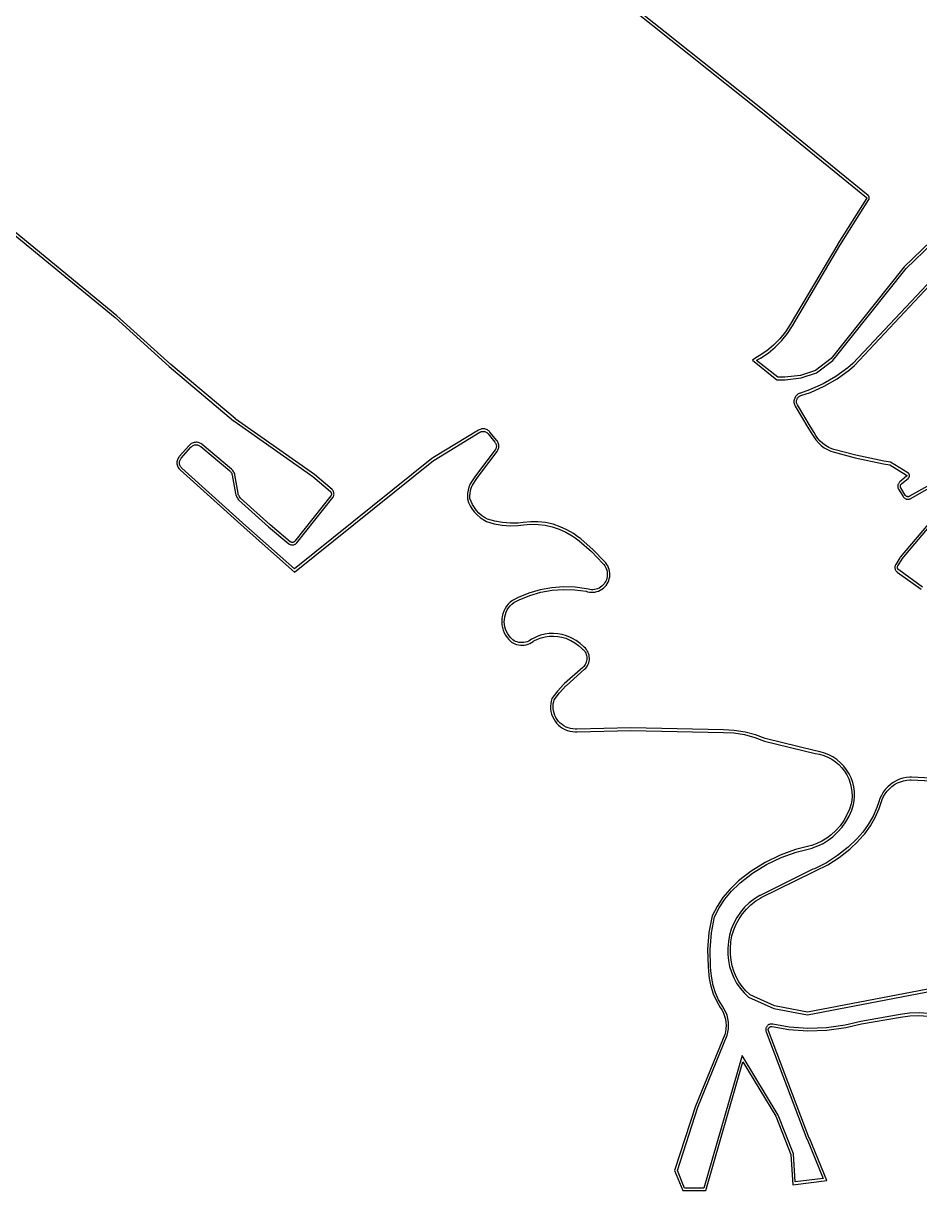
# Model space of a CAD drawing. Header units: millimetres. Extents: x 676447 to 689606, y 7455628 to 7463967.
# Drawn here: x 681540.6 to 681822.1, y 7462990.5 to 7463356.9 of the extents above; entities that cross this region are included whole.
import ezdxf

# ---------------------------------------------------------------- set-up
doc = ezdxf.new("R2010")
doc.units = ezdxf.units.MM
doc.header["$LTSCALE"] = 0.1
doc.header["$MEASUREMENT"] = 0
doc.layers.add('MUB_MEIOFIO', color=7, linetype='Continuous')
doc.layers.add('MUB_QUADRAS', color=7, linetype='Continuous')

msp = doc.modelspace()

# ---------------------------------------------------------------- linework, layer by layer
at = {"layer": 'MUB_MEIOFIO', "color": 244, "linetype": 'Continuous'}
for points in [[(681726.46, 7463365.75), (681772.79, 7463328.83), (681805.37, 7463302.3), (681805.4, 7463302.27), (681805.42, 7463302.26), (681805.44, 7463302.23), (681805.45, 7463302.21), (681805.45, 7463302.2), (681805.46, 7463302.18), (681805.46, 7463302.14), (681805.46, 7463302.12), (681805.46, 7463302.08), (681805.46, 7463302.08), (681805.44, 7463302.05), (681805.41, 7463301.99), (681796.44, 7463287.69), (681796.41, 7463287.66), (681781.46, 7463262.44), (681779.94, 7463260.06), (681778.18, 7463257.87), (681776.22, 7463255.87), (681774.06, 7463254.1), (681771.7, 7463252.55), (681770.64, 7463251.95), (681769.56, 7463251.16), (681777.24, 7463245.02), (681779.81, 7463245.02), (681784.9, 7463245.66), (681789.74, 7463247.27), (681794.88, 7463251.13), (681817.82, 7463279.96), (681826.09, 7463287.93)], [(681824.9, 7463046.13), (681821.9, 7463046.33), (681818.9, 7463046.22), (681815.95, 7463045.8), (681803.62, 7463043.68), (681798.72, 7463042.5), (681792.88, 7463041.67), (681786.98, 7463041.46), (681781.1, 7463041.87), (681775.98, 7463042.79), (681775.94, 7463042.81), (681775.65, 7463042.84), (681775.47, 7463042.84), (681775.28, 7463042.82), (681775.11, 7463042.79), (681774.9, 7463042.73), (681774.73, 7463042.64), (681774.57, 7463042.55), (681774.43, 7463042.44), (681774.28, 7463042.32), (681774.16, 7463042.17), (681774.05, 7463042.03), (681773.96, 7463041.87), (681773.87, 7463041.7), (681773.81, 7463041.49), (681773.78, 7463041.32), (681773.76, 7463041.14), (681773.76, 7463040.95), (681773.78, 7463040.78), (681773.81, 7463040.59), (681773.86, 7463040.42), (681786.71, 7463006.71), (681786.72, 7463006.68), (681791.79, 7462994.36), (681782.97, 7462993.26), (681782.45, 7463002.06), (681777.68, 7463014.24), (681766.34, 7463032.99), (681754.31, 7462991.34), (681748.29, 7462991.34), (681746, 7462996.88), (681752.46, 7463016.79), (681761.62, 7463039.29), (681761.87, 7463040.25), (681762.05, 7463041.32), (681762.1, 7463042.39), (681762.05, 7463043.47), (681761.87, 7463044.54), (681761.59, 7463045.58), (681761.2, 7463046.59), (681760.71, 7463047.55), (681760.16, 7463048.4), (681758.97, 7463050.47), (681758.01, 7463052.65), (681757.28, 7463054.92), (681756.79, 7463057.23), (681756.56, 7463059.53), (681756.43, 7463060.95), (681756.29, 7463066.2), (681756.71, 7463071.41), (681757.65, 7463076.49), (681759.14, 7463079.31), (681760.95, 7463082.03), (681763.04, 7463084.56), (681765.39, 7463086.85), (681765.72, 7463087.13), (681769.62, 7463090.16), (681773.96, 7463092.86), (681778.55, 7463095.09), (681783.35, 7463096.83), (681788.38, 7463098.08), (681788.45, 7463098.1), (681790.15, 7463098.72), (681791.8, 7463099.53), (681793.36, 7463100.5), (681794.81, 7463101.63), (681796.34, 7463103.03), (681797.73, 7463104.59), (681798.94, 7463106.29), (681799.98, 7463108.1), (681800.81, 7463110.01), (681801.37, 7463111.72), (681801.56, 7463112.87), (681801.66, 7463114.33), (681801.62, 7463115.8), (681801.42, 7463117.26), (681801.07, 7463118.68), (681800.57, 7463120.07), (681799.92, 7463121.4), (681799.15, 7463122.65), (681798.25, 7463123.8), (681797.23, 7463124.87), (681796.1, 7463125.82), (681794.88, 7463126.65), (681793.58, 7463127.35), (681792.22, 7463127.9), (681790.81, 7463128.31), (681789.42, 7463128.55), (681773.62, 7463132.43), (681770.58, 7463133.58), (681767.25, 7463134.46), (681763.86, 7463134.99), (681760.47, 7463135.16), (681731.43, 7463135.77), (681714.46, 7463135.39), (681713.9, 7463135.38), (681713.16, 7463135.44), (681712.43, 7463135.56), (681711.72, 7463135.77), (681711.04, 7463136.05), (681710.38, 7463136.39), (681709.77, 7463136.8), (681709.21, 7463137.28), (681708.7, 7463137.8), (681708.25, 7463138.39), (681707.85, 7463139.02), (681707.53, 7463139.68), (681707.28, 7463140.37), (681707.1, 7463141.09), (681707, 7463141.82), (681706.97, 7463142.57), (681707.02, 7463143.3), (681707.15, 7463144.03), (681707.33, 7463144.63), (681708.99, 7463146.83), (681710.96, 7463148.94), (681711.14, 7463149.11), (681716.88, 7463154.17), (681717.21, 7463154.51), (681717.52, 7463154.9), (681717.78, 7463155.31), (681718, 7463155.76), (681718.16, 7463156.21), (681718.29, 7463156.68), (681718.36, 7463157.17), (681718.38, 7463157.66), (681718.34, 7463158.16), (681718.26, 7463158.64), (681718.13, 7463159.11), (681717.95, 7463159.56), (681717.72, 7463160), (681717.44, 7463160.41), (681717.13, 7463160.79), (681716.78, 7463161.12), (681716.54, 7463161.32), (681715.44, 7463162.3), (681714.19, 7463163.19), (681712.88, 7463163.93), (681712.64, 7463164.05), (681712.55, 7463164.1), (681712.39, 7463164.18), (681711.19, 7463164.67), (681709.87, 7463165.06), (681708.51, 7463165.3), (681707.13, 7463165.41), (681705.76, 7463165.37), (681704.38, 7463165.19), (681703.04, 7463164.87), (681701.74, 7463164.4), (681700.45, 7463163.78), (681700.21, 7463163.59), (681699.77, 7463163.28), (681699.31, 7463163.03), (681698.82, 7463162.83), (681698.32, 7463162.68), (681697.8, 7463162.58), (681697.28, 7463162.54), (681696.76, 7463162.56), (681696.22, 7463162.63), (681695.71, 7463162.75), (681695.21, 7463162.92), (681694.74, 7463163.15), (681694.36, 7463163.38), (681694.23, 7463163.48), (681693.66, 7463164.04), (681693.15, 7463164.65), (681692.71, 7463165.3), (681692.35, 7463166), (681692.05, 7463166.73), (681691.83, 7463167.49), (681691.7, 7463168.26), (681691.64, 7463169.04), (681691.68, 7463169.83), (681691.79, 7463170.62), (681691.98, 7463171.37), (681692.25, 7463172.12), (681692.59, 7463172.82), (681693.01, 7463173.49), (681693.5, 7463174.11), (681694.05, 7463174.67), (681694.61, 7463175.15), (681696.32, 7463176.01), (681699.65, 7463177.36), (681703.1, 7463178.36), (681706.63, 7463179), (681710.21, 7463179.25), (681713.79, 7463179.13), (681717.31, 7463178.65), (681717.77, 7463178.5), (681718.36, 7463178.39), (681718.95, 7463178.34), (681719.53, 7463178.34), (681720.13, 7463178.41), (681720.7, 7463178.55), (681721.25, 7463178.73), (681721.79, 7463178.98), (681722.3, 7463179.29), (681722.77, 7463179.65), (681723.2, 7463180.04), (681723.6, 7463180.48), (681723.94, 7463180.98), (681724.22, 7463181.49), (681724.45, 7463182.02), (681724.63, 7463182.59), (681724.74, 7463183.17), (681724.8, 7463183.76), (681724.79, 7463184.36), (681724.72, 7463184.94), (681724.59, 7463185.51), (681724.39, 7463186.07), (681724.15, 7463186.6), (681723.85, 7463187.11), (681723.5, 7463187.58), (681723.14, 7463187.98), (681719.6, 7463191.71), (681715.67, 7463195.08), (681714.35, 7463196.06), (681713.36, 7463196.76), (681711.33, 7463197.96), (681709.17, 7463198.94), (681706.95, 7463199.69), (681704.63, 7463200.2), (681702.29, 7463200.47), (681699.94, 7463200.5), (681697.62, 7463200.28), (681695.99, 7463200.09), (681693.54, 7463200.02), (681691.09, 7463200.21), (681688.68, 7463200.66), (681686.37, 7463201.33), (681685.43, 7463201.85), (681684.52, 7463202.48), (681683.67, 7463203.21), (681682.91, 7463204.02), (681682.24, 7463204.91), (681681.67, 7463205.86), (681681.19, 7463206.87), (681680.87, 7463207.78), (681680.84, 7463208.56), (681680.9, 7463209.42), (681681.04, 7463210.26), (681681.27, 7463211.08), (681681.59, 7463211.88), (681681.66, 7463212.01), (681683, 7463214.09), (681684.22, 7463215.64), (681689.4, 7463222.55), (681689.5, 7463222.7), (681689.65, 7463222.94), (681689.77, 7463223.23), (681689.85, 7463223.49), (681689.92, 7463223.76), (681689.95, 7463224.07), (681689.95, 7463224.38), (681689.91, 7463224.67), (681689.85, 7463224.94), (681689.76, 7463225.22), (681689.64, 7463225.49), (681689.49, 7463225.74), (681689.34, 7463225.95), (681687.15, 7463228.63), (681687.03, 7463228.78), (681686.81, 7463228.98), (681686.57, 7463229.16), (681686.32, 7463229.31), (681686.06, 7463229.44), (681685.79, 7463229.54), (681685.5, 7463229.61), (681685.23, 7463229.65), (681684.92, 7463229.66), (681684.62, 7463229.63), (681684.33, 7463229.58), (681684.05, 7463229.49), (681683.79, 7463229.38), (681683.55, 7463229.26), (681669.17, 7463220.5), (681669.11, 7463220.46), (681668.93, 7463220.33), (681625.74, 7463185.72), (681610.5, 7463199.25), (681590.36, 7463217.32), (681590.19, 7463217.49), (681590.04, 7463217.68), (681589.91, 7463217.87), (681589.81, 7463218.07), (681589.73, 7463218.28), (681589.67, 7463218.51), (681589.64, 7463218.75), (681589.62, 7463218.98), (681589.63, 7463219.2), (681589.66, 7463219.43), (681589.72, 7463219.65), (681589.81, 7463219.86), (681589.91, 7463220.07), (681590.04, 7463220.26), (681590.19, 7463220.45), (681593.2, 7463223.87), (681593.37, 7463224.04), (681593.57, 7463224.2), (681593.76, 7463224.33), (681593.96, 7463224.43), (681594.18, 7463224.52), (681594.39, 7463224.58), (681594.62, 7463224.61), (681594.85, 7463224.63), (681595.08, 7463224.62), (681595.3, 7463224.59), (681595.53, 7463224.53), (681595.75, 7463224.44), (681595.96, 7463224.34), (681596.15, 7463224.22), (681596.29, 7463224.11), (681605.45, 7463216.42), (681605.64, 7463216.25), (681605.79, 7463216.08), (681605.92, 7463215.89), (681606.03, 7463215.69), (681606.12, 7463215.47), (681606.19, 7463215.25), (681606.22, 7463215.1), (681607.25, 7463209.32), (681607.33, 7463208.95), (681607.46, 7463208.59), (681607.62, 7463208.22), (681607.82, 7463207.89), (681607.93, 7463207.72), (681608.2, 7463207.37), (681617.61, 7463198.88), (681623.95, 7463193.59), (681624.1, 7463193.49), (681624.22, 7463193.42), (681624.39, 7463193.33), (681624.61, 7463193.26), (681624.78, 7463193.23), (681624.93, 7463193.21), (681625.11, 7463193.2), (681625.34, 7463193.22), (681625.51, 7463193.25), (681625.72, 7463193.31), (681625.89, 7463193.4), (681626.05, 7463193.49), (681626.19, 7463193.6), (681626.32, 7463193.71), (681626.41, 7463193.79), (681626.46, 7463193.85), (681637.79, 7463208.11), (681637.88, 7463208.25), (681637.97, 7463208.42), (681638.03, 7463208.56), (681638.1, 7463208.73), (681638.14, 7463208.94), (681638.16, 7463209.16), (681638.15, 7463209.35), (681638.13, 7463209.49), (681638.1, 7463209.66), (681638.04, 7463209.87), (681637.95, 7463210.04), (681637.86, 7463210.2), (681637.75, 7463210.34), (681637.64, 7463210.47), (681637.55, 7463210.56), (681631.99, 7463215.3), (681607.12, 7463232.83), (681607.09, 7463232.85), (681586.92, 7463249.86), (681569.9, 7463265.17), (681547.44, 7463283.63), (681514.34, 7463310.72)], [(681829.35, 7463280.19), (681801.13, 7463250.11), (681799.59, 7463248.81), (681795.8, 7463246.06), (681791.77, 7463243.73), (681787.51, 7463241.85), (681784.65, 7463240.89), (681784.61, 7463240.89), (681784.24, 7463240.73), (681783.99, 7463240.6), (681783.74, 7463240.44), (681783.51, 7463240.24), (681783.32, 7463240.05), (681783.13, 7463239.81), (681782.97, 7463239.55), (681782.85, 7463239.31), (681782.74, 7463239.04), (681782.66, 7463238.73), (681782.62, 7463238.46), (681782.61, 7463238.17), (681782.62, 7463237.87), (681782.68, 7463237.56), (681782.76, 7463237.3), (681782.86, 7463237.03), (681782.99, 7463236.78), (681787, 7463230.02), (681788.27, 7463228.1), (681788.81, 7463227.12), (681789.5, 7463226.15), (681790.3, 7463225.25), (681791.17, 7463224.45), (681792.13, 7463223.72), (681793.16, 7463223.12), (681794.23, 7463222.62), (681794.9, 7463222.38), (681801.85, 7463220.59), (681810.69, 7463218.69), (681812.69, 7463218.4), (681818, 7463215.15), (681818.03, 7463215.12), (681818.05, 7463215.11), (681818.06, 7463215.09), (681818.06, 7463215.09), (681818.09, 7463215.05), (681818.09, 7463215.04), (681818.1, 7463215.02), (681818.1, 7463214.97), (681818.11, 7463214.95), (681818.1, 7463214.92), (681818.1, 7463214.91), (681818.09, 7463214.88), (681818.08, 7463214.86), (681818.05, 7463214.83), (681818.01, 7463214.79), (681815.87, 7463213.01), (681815.74, 7463212.9), (681815.62, 7463212.75), (681815.51, 7463212.61), (681815.41, 7463212.42), (681815.33, 7463212.24), (681815.29, 7463212.11), (681815.23, 7463211.9), (681815.23, 7463211.67), (681815.23, 7463211.53), (681815.25, 7463211.34), (681815.29, 7463211.13), (681815.36, 7463210.95), (681815.42, 7463210.83), (681815.47, 7463210.72), (681816.9, 7463208.39), (681816.99, 7463208.24), (681817.13, 7463208.08), (681817.28, 7463207.96), (681817.4, 7463207.87), (681817.56, 7463207.76), (681817.73, 7463207.68), (681817.91, 7463207.61), (681818.09, 7463207.57), (681818.28, 7463207.54), (681818.49, 7463207.54), (681818.67, 7463207.56), (681818.85, 7463207.59), (681819.02, 7463207.64), (681819.19, 7463207.71), (681819.3, 7463207.76), (681824.94, 7463210.98)], [(681831.32, 7463207.49), (681816.02, 7463189.33), (681815.91, 7463189.17), (681815.88, 7463189.13), (681814.58, 7463187.11), (681814.5, 7463186.95), (681814.42, 7463186.77), (681814.37, 7463186.6), (681814.34, 7463186.42), (681814.32, 7463186.24), (681814.32, 7463186.06), (681814.34, 7463185.89), (681814.37, 7463185.7), (681814.44, 7463185.48), (681814.53, 7463185.31), (681814.53, 7463185.31), (681814.6, 7463185.19), (681814.72, 7463185.01), (681814.86, 7463184.87), (681814.99, 7463184.76), (681815.06, 7463184.71), (681822.57, 7463179.3)], [(681831.89, 7463119.69), (681819.49, 7463120.32), (681819.02, 7463120.31), (681817.93, 7463120.2), (681816.84, 7463119.99), (681815.78, 7463119.65), (681814.76, 7463119.21), (681813.79, 7463118.65), (681812.89, 7463118.01), (681812.06, 7463117.27), (681811.3, 7463116.45), (681810.64, 7463115.56), (681810.08, 7463114.6), (681809.62, 7463113.6), (681809.27, 7463112.58), (681808.65, 7463110.8), (681807.45, 7463108.06), (681805.96, 7463105.47), (681804.22, 7463103.06), (681802.34, 7463100.97), (681802.22, 7463100.84), (681799.62, 7463098.31), (681796.34, 7463095.71), (681792.83, 7463093.47), (681789.07, 7463091.6), (681788.59, 7463091.4), (681788.36, 7463091.29), (681771.97, 7463083.2), (681771.88, 7463083.15), (681770.2, 7463082.12), (681768.59, 7463080.88), (681767.13, 7463079.49), (681765.81, 7463077.95), (681764.68, 7463076.28), (681763.71, 7463074.51), (681762.93, 7463072.64), (681762.37, 7463070.69), (681762.01, 7463068.7), (681761.85, 7463066.69), (681761.9, 7463064.69), (681762.06, 7463062.8), (681762.41, 7463060.94), (681762.96, 7463059.11), (681763.7, 7463057.35), (681764.61, 7463055.68), (681765.7, 7463054.12), (681766.94, 7463052.68), (681768.39, 7463051.31), (681776.25, 7463047.76), (681786.87, 7463045.69), (681831.18, 7463054.22)]]:
    msp.add_lwpolyline(points, dxfattribs=at)
at = {"layer": 'MUB_QUADRAS', "linetype": 'Continuous'}
for points in [[(681825.59, 7463288.55), (681817.23, 7463280.5), (681794.32, 7463251.71), (681789.36, 7463247.99), (681784.72, 7463246.44), (681779.76, 7463245.82), (681777.52, 7463245.82), (681770.88, 7463251.14), (681771.07, 7463251.28), (681772.12, 7463251.87), (681774.53, 7463253.45), (681776.76, 7463255.28), (681778.78, 7463257.34), (681780.59, 7463259.59), (681782.14, 7463262.02), (681797.05, 7463287.17), (681797.07, 7463287.19), (681806.11, 7463301.6), (681806.15, 7463301.68), (681806.2, 7463301.77), (681806.23, 7463301.87), (681806.25, 7463301.97), (681806.26, 7463302.08), (681806.26, 7463302.18), (681806.25, 7463302.29), (681806.23, 7463302.39), (681806.2, 7463302.49), (681806.16, 7463302.58), (681806.1, 7463302.68), (681806.04, 7463302.76), (681805.97, 7463302.84), (681805.89, 7463302.91), (681773.29, 7463329.45), (681726.93, 7463366.4)], [(681513.84, 7463310.1), (681548.51, 7463281.72), (681569.38, 7463264.57), (681586.4, 7463249.26), (681606.61, 7463232.21), (681606.67, 7463232.17), (681631.5, 7463214.67), (681637.01, 7463209.97), (681637.06, 7463209.92), (681637.13, 7463209.84), (681637.19, 7463209.76), (681637.24, 7463209.67), (681637.29, 7463209.57), (681637.32, 7463209.47), (681637.34, 7463209.37), (681637.35, 7463209.27), (681637.36, 7463209.16), (681637.35, 7463209.06), (681637.33, 7463208.96), (681637.29, 7463208.86), (681637.25, 7463208.76), (681637.2, 7463208.67), (681637.14, 7463208.58), (681625.86, 7463194.38), (681625.84, 7463194.36), (681625.77, 7463194.29), (681625.69, 7463194.22), (681625.61, 7463194.16), (681625.52, 7463194.11), (681625.42, 7463194.06), (681625.32, 7463194.03), (681625.22, 7463194.01), (681625.11, 7463194), (681625.01, 7463194.01), (681624.9, 7463194.02), (681624.8, 7463194.04), (681624.7, 7463194.07), (681624.61, 7463194.12), (681624.52, 7463194.17), (681624.43, 7463194.23), (681618.13, 7463199.48), (681608.79, 7463207.92), (681608.58, 7463208.19), (681608.49, 7463208.32), (681608.33, 7463208.59), (681608.2, 7463208.88), (681608.1, 7463209.17), (681608.03, 7463209.48), (681607.01, 7463215.24), (681606.97, 7463215.45), (681606.87, 7463215.75), (681606.75, 7463216.04), (681606.6, 7463216.31), (681606.42, 7463216.57), (681606.21, 7463216.81), (681605.98, 7463217.02), (681596.8, 7463224.73), (681596.61, 7463224.88), (681596.35, 7463225.04), (681596.07, 7463225.18), (681595.77, 7463225.29), (681595.47, 7463225.37), (681595.16, 7463225.42), (681594.84, 7463225.43), (681594.53, 7463225.41), (681594.22, 7463225.36), (681593.92, 7463225.28), (681593.63, 7463225.16), (681593.35, 7463225.02), (681593.09, 7463224.84), (681592.84, 7463224.64), (681592.62, 7463224.42), (681589.57, 7463220.96), (681589.39, 7463220.73), (681589.22, 7463220.47), (681589.08, 7463220.19), (681588.96, 7463219.9), (681588.88, 7463219.59), (681588.83, 7463219.28), (681588.82, 7463218.97), (681588.84, 7463218.66), (681588.89, 7463218.35), (681588.97, 7463218.04), (681589.08, 7463217.75), (681589.22, 7463217.47), (681589.39, 7463217.21), (681589.59, 7463216.96), (681589.81, 7463216.74), (681609.97, 7463198.65), (681625.71, 7463184.67), (681669.41, 7463219.69), (681669.58, 7463219.81), (681669.62, 7463219.84), (681683.94, 7463228.56), (681684.13, 7463228.66), (681684.32, 7463228.74), (681684.52, 7463228.8), (681684.73, 7463228.84), (681684.94, 7463228.86), (681685.15, 7463228.85), (681685.35, 7463228.82), (681685.56, 7463228.77), (681685.75, 7463228.7), (681685.94, 7463228.61), (681686.12, 7463228.5), (681686.29, 7463228.37), (681686.44, 7463228.23), (681686.53, 7463228.12), (681688.7, 7463225.47), (681688.82, 7463225.3), (681688.93, 7463225.12), (681689.01, 7463224.93), (681689.08, 7463224.73), (681689.12, 7463224.53), (681689.15, 7463224.32), (681689.15, 7463224.11), (681689.13, 7463223.9), (681689.08, 7463223.7), (681689.02, 7463223.5), (681688.94, 7463223.31), (681688.83, 7463223.13), (681688.75, 7463223.01), (681683.59, 7463216.13), (681682.35, 7463214.56), (681680.96, 7463212.41), (681680.86, 7463212.21), (681680.51, 7463211.34), (681680.26, 7463210.43), (681680.1, 7463209.51), (681680.04, 7463208.57), (681680.07, 7463207.63), (681680.45, 7463206.56), (681680.96, 7463205.48), (681681.58, 7463204.46), (681682.3, 7463203.5), (681683.12, 7463202.63), (681684.03, 7463201.85), (681685.01, 7463201.17), (681686.06, 7463200.59), (681688.5, 7463199.88), (681690.99, 7463199.42), (681693.52, 7463199.22), (681696.05, 7463199.29), (681697.7, 7463199.48), (681699.97, 7463199.7), (681702.24, 7463199.67), (681704.5, 7463199.41), (681706.73, 7463198.92), (681708.88, 7463198.19), (681710.96, 7463197.25), (681712.92, 7463196.09), (681713.88, 7463195.41), (681715.17, 7463194.45), (681719.05, 7463191.13), (681722.55, 7463187.43), (681722.88, 7463187.07), (681723.18, 7463186.67), (681723.44, 7463186.23), (681723.65, 7463185.77), (681723.82, 7463185.29), (681723.93, 7463184.8), (681723.99, 7463184.3), (681724, 7463183.79), (681723.95, 7463183.29), (681723.85, 7463182.79), (681723.7, 7463182.3), (681723.5, 7463181.84), (681723.26, 7463181.4), (681722.97, 7463180.98), (681722.63, 7463180.6), (681722.26, 7463180.26), (681721.85, 7463179.95), (681721.42, 7463179.69), (681720.96, 7463179.48), (681720.48, 7463179.32), (681719.99, 7463179.2), (681719.48, 7463179.14), (681718.98, 7463179.14), (681718.47, 7463179.18), (681717.97, 7463179.28), (681717.49, 7463179.43), (681713.86, 7463179.93), (681710.19, 7463180.05), (681706.53, 7463179.79), (681702.92, 7463179.14), (681699.39, 7463178.12), (681695.99, 7463176.74), (681694.17, 7463175.82), (681693.5, 7463175.26), (681692.9, 7463174.64), (681692.36, 7463173.95), (681691.89, 7463173.21), (681691.51, 7463172.43), (681691.21, 7463171.61), (681691, 7463170.77), (681690.88, 7463169.9), (681690.84, 7463169.03), (681690.9, 7463168.16), (681691.05, 7463167.31), (681691.29, 7463166.47), (681691.62, 7463165.66), (681692.02, 7463164.89), (681692.51, 7463164.17), (681693.07, 7463163.5), (681693.69, 7463162.89), (681693.7, 7463162.88), (681693.9, 7463162.72), (681694.36, 7463162.44), (681694.91, 7463162.18), (681695.49, 7463161.98), (681696.08, 7463161.84), (681696.69, 7463161.76), (681697.3, 7463161.74), (681697.91, 7463161.79), (681698.51, 7463161.9), (681699.09, 7463162.08), (681699.65, 7463162.31), (681700.19, 7463162.6), (681700.69, 7463162.95), (681700.88, 7463163.1), (681702.05, 7463163.66), (681703.27, 7463164.1), (681704.53, 7463164.4), (681705.82, 7463164.57), (681707.11, 7463164.61), (681708.41, 7463164.51), (681709.68, 7463164.28), (681710.93, 7463163.91), (681712.06, 7463163.45), (681712.16, 7463163.4), (681712.26, 7463163.34), (681712.51, 7463163.22), (681713.76, 7463162.51), (681714.94, 7463161.67), (681716.02, 7463160.71), (681716.25, 7463160.52), (681716.54, 7463160.24), (681716.8, 7463159.93), (681717.03, 7463159.59), (681717.22, 7463159.23), (681717.37, 7463158.85), (681717.48, 7463158.46), (681717.55, 7463158.06), (681717.58, 7463157.65), (681717.56, 7463157.25), (681717.5, 7463156.84), (681717.4, 7463156.45), (681717.26, 7463156.07), (681717.08, 7463155.7), (681716.87, 7463155.36), (681716.61, 7463155.04), (681716.33, 7463154.75), (681710.6, 7463149.7), (681710.39, 7463149.5), (681708.38, 7463147.35), (681706.6, 7463145), (681706.37, 7463144.21), (681706.23, 7463143.4), (681706.17, 7463142.58), (681706.2, 7463141.75), (681706.31, 7463140.94), (681706.51, 7463140.14), (681706.79, 7463139.37), (681707.15, 7463138.63), (681707.59, 7463137.93), (681708.09, 7463137.28), (681708.66, 7463136.69), (681709.29, 7463136.16), (681709.97, 7463135.7), (681710.7, 7463135.32), (681711.46, 7463135.01), (681712.25, 7463134.78), (681713.06, 7463134.64), (681713.88, 7463134.58), (681714.48, 7463134.59), (681731.43, 7463134.97), (681760.44, 7463134.36), (681763.78, 7463134.19), (681767.09, 7463133.68), (681770.33, 7463132.82), (681773.38, 7463131.66), (681789.26, 7463127.77), (681790.63, 7463127.53), (681791.96, 7463127.14), (681793.24, 7463126.62), (681794.47, 7463125.96), (681795.62, 7463125.18), (681796.68, 7463124.29), (681797.64, 7463123.28), (681798.49, 7463122.19), (681799.22, 7463121.01), (681799.83, 7463119.76), (681800.3, 7463118.45), (681800.63, 7463117.11), (681800.82, 7463115.73), (681800.86, 7463114.35), (681800.76, 7463112.96), (681800.59, 7463111.91), (681800.06, 7463110.3), (681799.26, 7463108.46), (681798.27, 7463106.72), (681797.1, 7463105.09), (681795.77, 7463103.59), (681794.29, 7463102.24), (681792.9, 7463101.16), (681791.41, 7463100.23), (681789.84, 7463099.46), (681788.19, 7463098.86), (681788.16, 7463098.85), (681783.12, 7463097.6), (681778.24, 7463095.83), (681773.57, 7463093.56), (681769.16, 7463090.82), (681765.21, 7463087.75), (681764.85, 7463087.44), (681762.45, 7463085.1), (681760.31, 7463082.51), (681758.45, 7463079.72), (681756.89, 7463076.75), (681755.92, 7463071.52), (681755.49, 7463066.22), (681755.63, 7463060.9), (681755.76, 7463059.45), (681756, 7463057.11), (681756.51, 7463054.71), (681757.26, 7463052.36), (681758.26, 7463050.11), (681759.48, 7463047.98), (681760.02, 7463047.15), (681760.47, 7463046.26), (681760.83, 7463045.33), (681761.09, 7463044.37), (681761.25, 7463043.39), (681761.3, 7463042.39), (681761.25, 7463041.4), (681761.09, 7463040.42), (681760.86, 7463039.54), (681751.71, 7463017.06), (681745.15, 7462996.85), (681747.76, 7462990.54), (681754.92, 7462990.54), (681766.6, 7463031.01), (681776.96, 7463013.88), (681781.66, 7463001.89), (681782.22, 7462992.36), (681792.93, 7462993.7), (681787.45, 7463007.01), (681787.44, 7463007.03), (681774.62, 7463040.68), (681774.59, 7463040.78), (681774.57, 7463040.89), (681774.56, 7463040.99), (681774.56, 7463041.1), (681774.57, 7463041.2), (681774.59, 7463041.3), (681774.62, 7463041.4), (681774.67, 7463041.5), (681774.72, 7463041.59), (681774.78, 7463041.67), (681774.85, 7463041.75), (681774.93, 7463041.82), (681775.01, 7463041.88), (681775.1, 7463041.93), (681775.2, 7463041.98), (681775.3, 7463042.01), (681775.4, 7463042.03), (681775.51, 7463042.04), (681775.61, 7463042.04), (681775.71, 7463042.03), (681775.73, 7463042.02), (681781, 7463041.07), (681786.97, 7463040.66), (681792.95, 7463040.87), (681798.87, 7463041.71), (681803.78, 7463042.9), (681816.07, 7463045.01), (681818.97, 7463045.42), (681821.89, 7463045.53), (681824.8, 7463045.33)], [(681824.56, 7463211.69), (681818.92, 7463208.47), (681818.86, 7463208.44), (681818.76, 7463208.4), (681818.66, 7463208.37), (681818.56, 7463208.35), (681818.45, 7463208.34), (681818.35, 7463208.34), (681818.24, 7463208.36), (681818.14, 7463208.38), (681818.04, 7463208.42), (681817.95, 7463208.46), (681817.86, 7463208.52), (681817.78, 7463208.58), (681817.7, 7463208.65), (681817.63, 7463208.73), (681817.57, 7463208.82), (681816.17, 7463211.11), (681816.14, 7463211.17), (681816.1, 7463211.26), (681816.06, 7463211.36), (681816.04, 7463211.46), (681816.03, 7463211.57), (681816.03, 7463211.67), (681816.03, 7463211.78), (681816.06, 7463211.88), (681816.09, 7463211.98), (681816.13, 7463212.08), (681816.18, 7463212.17), (681816.24, 7463212.25), (681816.31, 7463212.33), (681816.39, 7463212.4), (681818.55, 7463214.2), (681818.56, 7463214.21), (681818.63, 7463214.28), (681818.7, 7463214.36), (681818.76, 7463214.44), (681818.81, 7463214.54), (681818.85, 7463214.63), (681818.88, 7463214.73), (681818.9, 7463214.84), (681818.91, 7463214.94), (681818.9, 7463215.05), (681818.89, 7463215.15), (681818.87, 7463215.25), (681818.83, 7463215.35), (681818.79, 7463215.44), (681818.73, 7463215.53), (681818.67, 7463215.62), (681818.6, 7463215.69), (681818.52, 7463215.76), (681818.43, 7463215.82), (681812.97, 7463219.17), (681810.83, 7463219.48), (681802.03, 7463221.37), (681795.13, 7463223.15), (681794.53, 7463223.36), (681793.53, 7463223.83), (681792.57, 7463224.39), (681791.68, 7463225.06), (681790.87, 7463225.81), (681790.13, 7463226.65), (681789.49, 7463227.55), (681788.95, 7463228.52), (681787.68, 7463230.44), (681783.69, 7463237.17), (681783.59, 7463237.36), (681783.52, 7463237.55), (681783.46, 7463237.75), (681783.42, 7463237.96), (681783.41, 7463238.17), (681783.42, 7463238.38), (681783.45, 7463238.58), (681783.5, 7463238.79), (681783.58, 7463238.98), (681783.67, 7463239.17), (681783.78, 7463239.35), (681783.91, 7463239.51), (681784.06, 7463239.66), (681784.22, 7463239.8), (681784.39, 7463239.91), (681784.58, 7463240.01), (681784.77, 7463240.09), (681784.78, 7463240.09), (681787.8, 7463241.1), (681792.13, 7463243.02), (681796.24, 7463245.39), (681800.08, 7463248.18), (681801.68, 7463249.53), (681829.92, 7463279.62)], [(681822.97, 7463179.99), (681815.53, 7463185.35), (681815.49, 7463185.38), (681815.41, 7463185.45), (681815.34, 7463185.52), (681815.28, 7463185.61), (681815.23, 7463185.7), (681815.18, 7463185.79), (681815.15, 7463185.89), (681815.13, 7463186), (681815.12, 7463186.1), (681815.12, 7463186.2), (681815.13, 7463186.31), (681815.15, 7463186.41), (681815.18, 7463186.51), (681815.22, 7463186.61), (681815.27, 7463186.7), (681816.58, 7463188.73), (681816.59, 7463188.75), (681816.65, 7463188.83), (681831.96, 7463207.01)], [(681831.31, 7463055.06), (681786.87, 7463046.51), (681776.49, 7463048.53), (681768.84, 7463051.98), (681767.52, 7463053.23), (681766.33, 7463054.61), (681765.29, 7463056.1), (681764.42, 7463057.7), (681763.71, 7463059.38), (681763.19, 7463061.13), (681762.85, 7463062.91), (681762.7, 7463064.73), (681762.65, 7463066.67), (681762.8, 7463068.6), (681763.15, 7463070.51), (681763.69, 7463072.37), (681764.43, 7463074.16), (681765.36, 7463075.86), (681766.45, 7463077.46), (681767.71, 7463078.94), (681769.11, 7463080.27), (681770.65, 7463081.46), (681772.3, 7463082.47), (681772.35, 7463082.5), (681788.72, 7463090.57), (681788.92, 7463090.67), (681789.4, 7463090.87), (681793.22, 7463092.77), (681796.81, 7463095.06), (681800.15, 7463097.71), (681802.79, 7463100.28), (681802.93, 7463100.43), (681804.84, 7463102.56), (681806.63, 7463105.04), (681808.16, 7463107.7), (681809.4, 7463110.51), (681810.03, 7463112.32), (681810.36, 7463113.3), (681810.79, 7463114.23), (681811.31, 7463115.12), (681811.92, 7463115.94), (681812.62, 7463116.7), (681813.39, 7463117.38), (681814.22, 7463117.98), (681815.12, 7463118.49), (681816.06, 7463118.9), (681817.04, 7463119.21), (681818.05, 7463119.41), (681819.07, 7463119.51), (681819.48, 7463119.52), (681831.93, 7463118.89)]]:
    msp.add_lwpolyline(points, dxfattribs=at)

doc.saveas('drawing.dxf')
